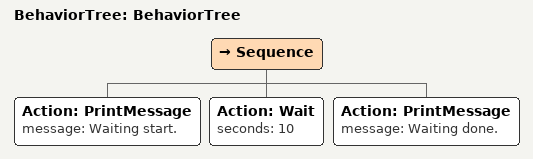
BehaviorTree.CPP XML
<?xml version="1.0" encoding="UTF-8"?>
<root BTCPP_format="4"
      main_tree_to_execute="BehaviorTree">
  <BehaviorTree ID="BehaviorTree">
    <Sequence>
      <Action ID="PrintMessage"
              message="Waiting start."/>
      <Action ID="Wait"
              seconds="10"/>
      <Action ID="PrintMessage"
              message="Waiting done."/>
    </Sequence>
  </BehaviorTree>

</root>
